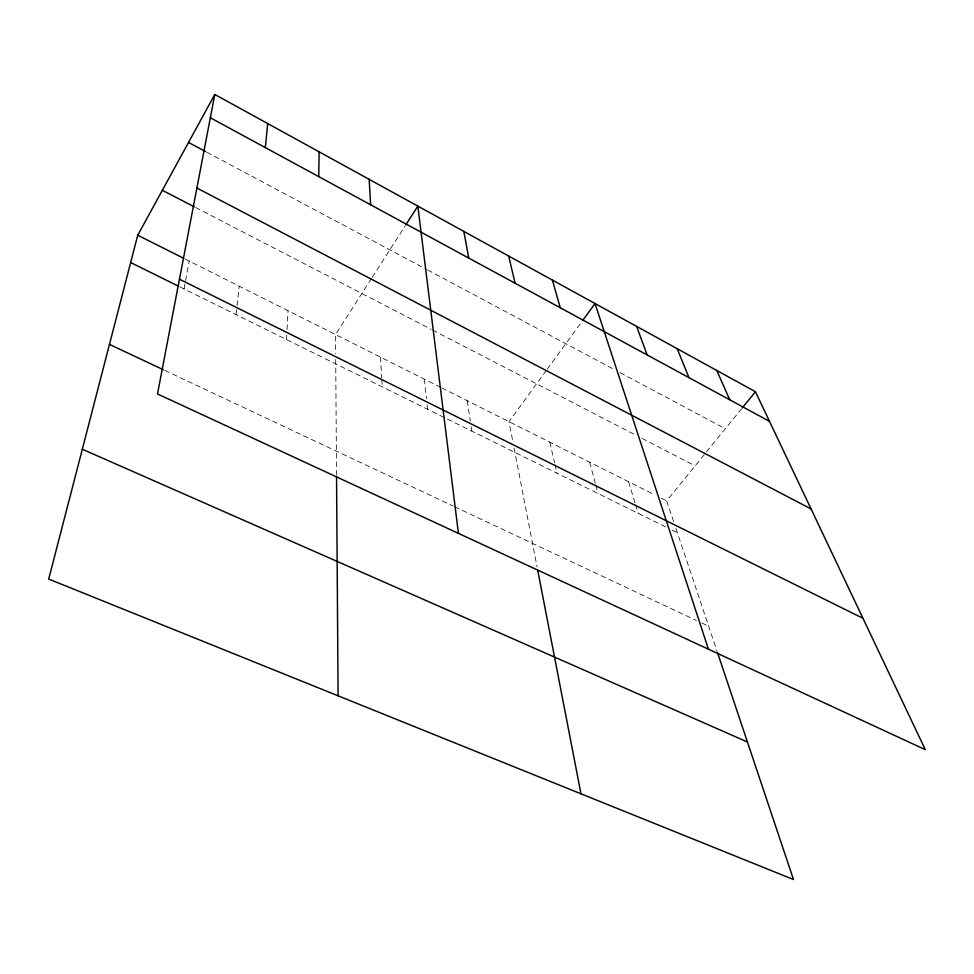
<?xml version="1.0" encoding="UTF-8"?>
<svg xmlns="http://www.w3.org/2000/svg" width="974" height="974" viewBox="0 0 974 974"><rect width="100%" height="100%" fill="white"/><g stroke="black" fill="none" stroke-linecap="round" stroke-linejoin="round"><path stroke-width="0.73" stroke-dasharray="4.87 3.65" d="M286.551 339.585L286.77 335.251M287.062 329.48L288.024 310.706M236.012 314.602L236.865 307.139M237.035 305.641L239.251 286.21M184.062 288.937L189.163 261.069M371.447 278.515L335.531 334.569L335.677 353.635M372.251 277.273L405.038 226.102M546.292 370.449L508.988 421.669L512.957 442.184M547.181 369.231L581.746 321.785M673.631 521.626L666.679 500.867L705.517 453.105M706.467 451.948L741.324 409.092M164.752 370.4L453.275 506.103M454.614 506.736L696.373 620.45M701.84 623.019L708.67 626.233M180.056 286.965L666.545 527.372M671.938 530.039L677.344 532.705M185.109 259.023L440.431 387.238M441.77 387.92L654.443 494.719M661.236 498.128L666.679 500.867M195.616 207.511L431.275 329.382M432.614 330.076L635.279 434.891M642.024 438.385L695.156 465.864M206.865 152.248L426.368 269.323M427.671 270.017L614.923 369.889M620.134 372.665L725.313 428.767M675.956 528.553L717.047 651.241M628.607 481.753L635.145 503.302M635.572 504.739L638.189 513.359M589.66 462.187L595.406 483.567M595.784 484.991L598.085 493.538M549.799 442.172L554.608 462.881M554.949 464.367L557.018 473.242M514.089 448.052L537.088 566.953M467.191 400.679L470.272 420.987M471.148 426.782L471.806 431.141M424.372 379.178L426.466 398.756M427.111 404.77L427.598 409.287M380.505 357.154L381.735 377.961M381.82 379.446L382.258 386.885M335.713 359.491L336.529 474.874"/><path stroke-width="1.46" d="M318.742 176.611L319.131 151.834M265.33 147.61L267.692 123.552M214.791 94.466L157.508 393.959L925.3 749.663L755.447 391.731L214.791 94.466L137.736 235.233L48.7 579.067L793.493 879.534L717.509 652.629M405.841 224.848L417.846 206.111L458.425 533.362M582.635 320.568L595.041 303.535L708.427 649.183M742.261 407.936L755.447 391.731M82.315 449.233L747.435 742.005M109.465 344.406L163.401 369.767M179.46 279.197L862.964 618.32M130.662 262.554L178.729 286.295M137.736 235.233L183.757 258.341M162.341 190.295L194.289 206.817M196.894 188.031L811.062 508.939M188.518 142.46L205.563 151.542M210.347 117.757L769.509 421.377M716.779 370.473L729.733 399.778M677.186 348.704L688.959 377.644M636.619 326.4L647.15 354.938M552.416 280.098L560.257 307.747M508.696 256.065L515.088 283.227M537.66 569.9L580.979 793.798M463.855 231.41L468.713 258.049M369.158 179.35L370.631 204.796M336.541 476.347L338.1 695.813"/></g></svg>
